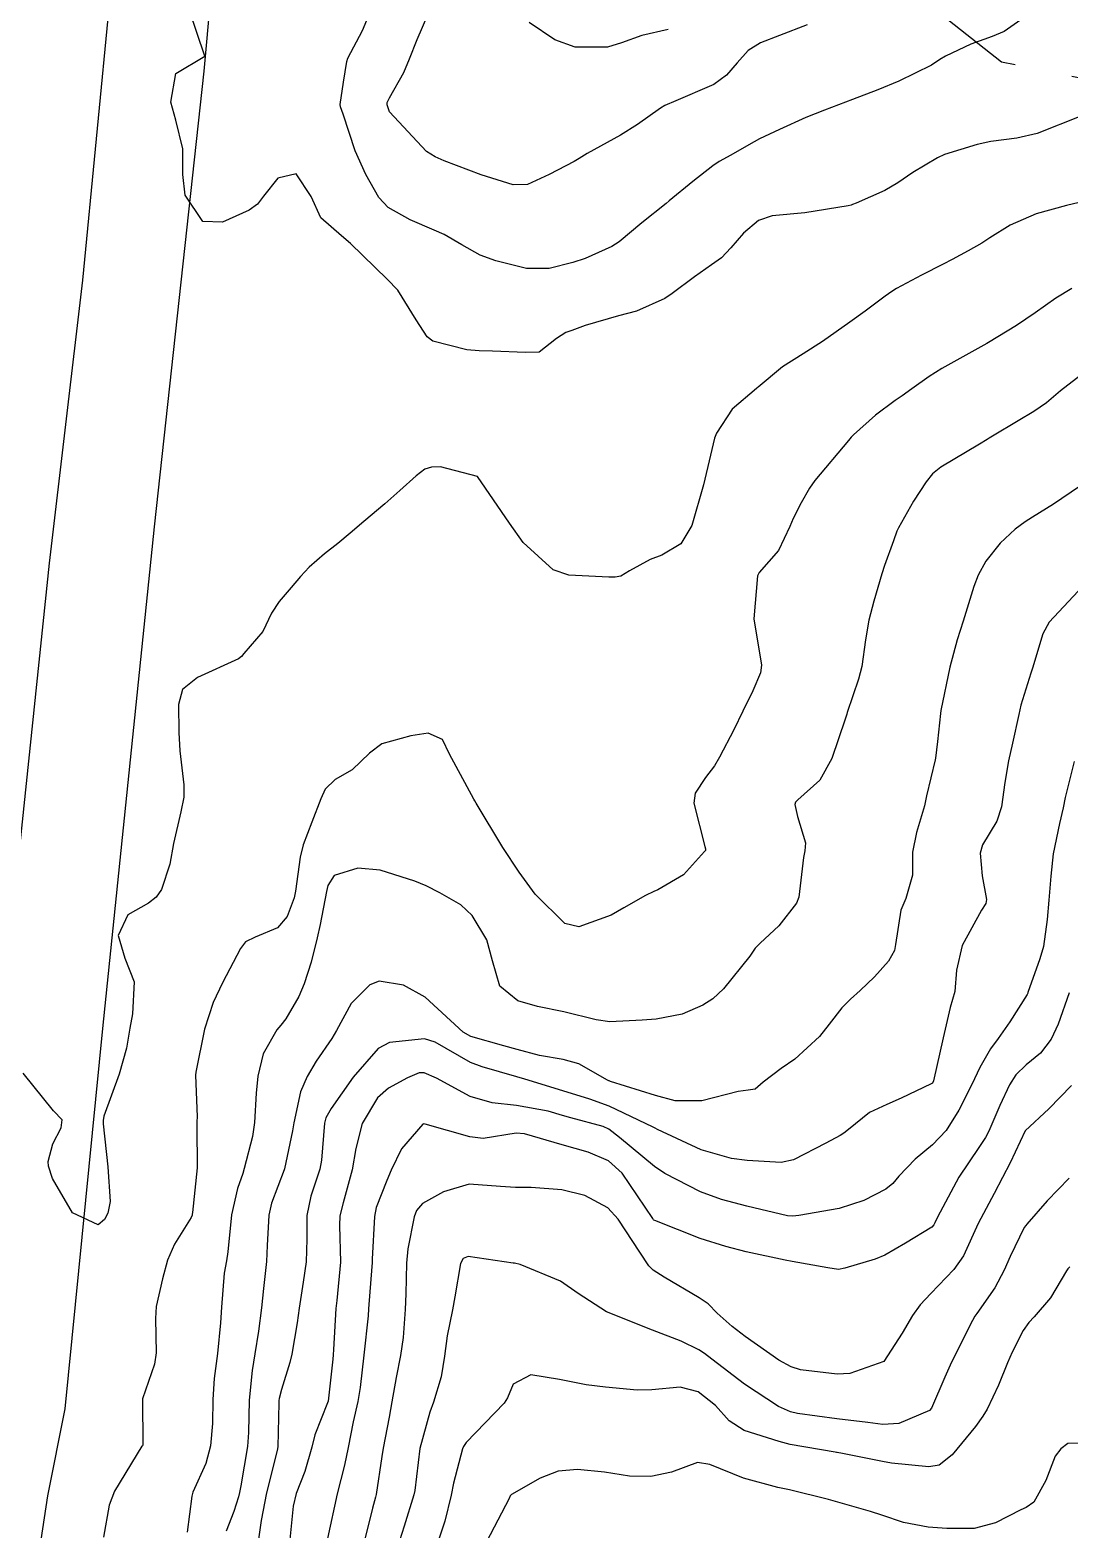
# Model space of a CAD drawing. Header units: metres. Extents: x 298520 to 308411, y 7433745 to 7450750.
# Drawn here: x 300827.6 to 300872.5, y 7447932 to 7447996.7 of the extents above; entities that cross this region are included whole.
import ezdxf

# ---------------------------------------------------------------- set-up
doc = ezdxf.new("R2010")
doc.units = ezdxf.units.M
doc.header["$LTSCALE"] = 10
doc.linetypes.add('DASHED', pattern=[0.75, 0.5, -0.25])
for name, color, linetype in [('Curvas de Nivel 1m', 11, 'Continuous'), ('Curvas de Nivel 5m', 15, 'Continuous'), ('Linha Férrea', 251, 'TRACKS'), ('Vias Secundárias', 230, 'DASHED')]:
    doc.layers.add(name, color=color, linetype=linetype)
doc.linetypes.add('TRACKS', pattern='A,0.15,[130,ltypeshp.shx,S=0.25,R=0,X=0,Y=0],0.15', length=0.3)

msp = doc.modelspace()

# ---------------------------------------------------------------- linework, layer by layer
at = {"layer": 'Curvas de Nivel 1m', "flags": 128}
for points, elevation in [([(300873.006, 7447993.017), (300871.124, 7447992.264), (300870.236, 7447992.064), (300869.12, 7447991.912), (300868.525, 7447991.79), (300867.114, 7447991.351), (300866.811, 7447991.215), (300865.752, 7447990.582), (300865.096, 7447990.138), (300864.53, 7447989.807), (300863.293, 7447989.258), (300863.146, 7447989.195), (300863.082, 7447989.171), (300862.954, 7447989.134), (300861.078, 7447988.837), (300859.667, 7447988.714), (300859.075, 7447988.511), (300858.426, 7447987.959), (300857.876, 7447987.322), (300857.483, 7447986.899), (300857.052, 7447986.589), (300856.309, 7447986.076), (300855.346, 7447985.355), (300855.031, 7447985.142), (300853.809, 7447984.588), (300853.023, 7447984.385), (300851.583, 7447983.966), (300851.016, 7447983.762), (300850.76, 7447983.668), (300850.351, 7447983.417), (300849.603, 7447982.828), (300849.007, 7447982.807), (300847.584, 7447982.868), (300847.007, 7447982.876), (300846.475, 7447982.926), (300845.011, 7447983.294), (300844.758, 7447983.483), (300844.289, 7447984.218), (300843.492, 7447985.495), (300843.04, 7447985.973), (300841.458, 7447987.516), (300841.066, 7447987.844), (300840.169, 7447988.629), (300839.754, 7447989.54), (300839.097, 7447990.518), (300838.314, 7447990.339), (300837.695, 7447989.564), (300837.44, 7447989.206), (300837.077, 7447988.959), (300835.914, 7447988.43), (300835.072, 7447988.468), (300834.304, 7447989.608), (300834.214, 7447990.491), (300834.204, 7447991.609), (300833.899, 7447992.839), (300833.692, 7447993.614), (300833.905, 7447994.853), (300835.153, 7447995.6), (300834.481, 7447997.607)], 691), ([(300870.417, 7447997.178), (300869.687, 7447996.673), (300869.172, 7447996.46), (300868.25, 7447996.116), (300867.159, 7447995.608), (300866.916, 7447995.454), (300866.553, 7447995.219), (300865.146, 7447994.524), (300864.238, 7447994.153), (300863.138, 7447993.726), (300861.927, 7447993.278), (300861.13, 7447992.955), (300859.985, 7447992.44), (300859.12, 7447992.032), (300858.663, 7447991.769), (300857.877, 7447991.322), (300857.383, 7447991.053), (300857.106, 7447990.869), (300856.243, 7447990.196), (300855.224, 7447989.358), (300855.082, 7447989.244), (300854.043, 7447988.401), (300853.065, 7447987.583), (300852.748, 7447987.385), (300851.585, 7447986.872), (300851.052, 7447986.689), (300850.03, 7447986.438), (300849.048, 7447986.438), (300847.733, 7447986.763), (300847.056, 7447987.006), (300846.265, 7447987.462), (300845.494, 7447987.901), (300845.069, 7447988.093), (300844.027, 7447988.537), (300843.079, 7447989.065), (300842.673, 7447989.504), (300842.112, 7447990.495), (300841.653, 7447991.515), (300841.129, 7447993.093), (300841.022, 7447993.411), (300841, 7447993.522), (300841.143, 7447994.482), (300841.295, 7447995.375), (300841.342, 7447995.518), (300841.964, 7447996.719), (300842.305, 7447997.509)], 692), ([(300861.178, 7447996.96), (300859.983, 7447996.489), (300859.166, 7447996.184), (300858.634, 7447995.842), (300858.154, 7447995.32), (300857.692, 7447994.78), (300857.143, 7447994.381), (300855.411, 7447993.632), (300855.134, 7447993.516), (300855.028, 7447993.467), (300854.845, 7447993.363), (300853.85, 7447992.649), (300853.121, 7447992.199), (300851.679, 7447991.402), (300851.327, 7447991.189), (300851.108, 7447991.059), (300850.029, 7447990.491), (300849.092, 7447990.06), (300848.476, 7447990.052), (300847.098, 7447990.478), (300845.496, 7447991.086), (300845.11, 7447991.253), (300844.73, 7447991.484), (300843.13, 7447993.194), (300843.029, 7447993.501), (300843.037, 7447993.598), (300843.136, 7447993.802), (300843.749, 7447994.892), (300844.005, 7447995.491), (300844.332, 7447996.322), (300844.841, 7447997.483)], 693), ([(300855.174, 7447996.761), (300854.039, 7447996.502), (300853.165, 7447996.186), (300852.558, 7447995.99), (300851.162, 7447995.995), (300850.275, 7447996.305), (300849.177, 7447997.057)], 694), ([(300872.61, 7447985.576), (300871.921, 7447985.157), (300871.026, 7447984.519), (300870.221, 7447983.978), (300869.013, 7447983.236), (300868.937, 7447983.191), (300867.002, 7447982.119), (300866.458, 7447981.766), (300865.7, 7447981.233), (300865.285, 7447980.941), (300864.985, 7447980.734), (300864.128, 7447980.096), (300863.179, 7447979.258), (300863.075, 7447979.145), (300862.96, 7447979.01), (300861.507, 7447977.282), (300861.278, 7447976.945), (300860.928, 7447976.312), (300860.576, 7447975.635), (300860.438, 7447975.295), (300859.943, 7447974.264), (300859.112, 7447973.308), (300859.036, 7447973.164), (300858.873, 7447971.31), (300859.203, 7447969.306), (300859.166, 7447968.98), (300858.832, 7447968.195), (300858.405, 7447967.316), (300858.013, 7447966.52), (300857.399, 7447965.331), (300857.173, 7447964.959), (300856.79, 7447964.452), (300856.347, 7447963.776), (300856.285, 7447963.345), (300856.754, 7447961.48), (300856.789, 7447961.375), (300856.792, 7447961.339), (300856.786, 7447961.306), (300856.752, 7447961.254), (300855.833, 7447960.253), (300854.727, 7447959.6), (300854.557, 7447959.531), (300854.195, 7447959.365), (300853.264, 7447958.828), (300852.714, 7447958.504), (300851.312, 7447958.004), (300850.71, 7447958.157), (300849.431, 7447959.423), (300848.737, 7447960.371), (300848.03, 7447961.437), (300846.88, 7447963.34), (300846.819, 7447963.45), (300846.774, 7447963.519), (300845.729, 7447965.466), (300845.433, 7447966.095), (300844.812, 7447966.371), (300844.051, 7447966.247), (300842.807, 7447965.903), (300842.274, 7447965.508), (300841.519, 7447964.792), (300840.786, 7447964.372), (300840.358, 7447963.955), (300840.173, 7447963.536), (300839.783, 7447962.52), (300839.412, 7447961.543), (300839.276, 7447961.017), (300839.069, 7447959.547), (300839.014, 7447959.262), (300838.716, 7447958.455), (300838.295, 7447957.968), (300837.327, 7447957.564), (300836.915, 7447957.353), (300836.698, 7447957.073), (300835.917, 7447955.581), (300835.513, 7447954.744), (300835.143, 7447953.593), (300834.772, 7447951.736), (300834.759, 7447951.598), (300834.82, 7447949.802), (300834.808, 7447949.597), (300834.807, 7447949.4), (300834.827, 7447947.596), (300834.628, 7447945.664), (300834.616, 7447945.599), (300834.606, 7447945.556), (300834.561, 7447945.457), (300833.85, 7447944.3), (300833.546, 7447943.61), (300833.325, 7447942.812), (300833.061, 7447941.615), (300833.026, 7447941.097), (300833.058, 7447939.614), (300832.98, 7447939.121), (300832.463, 7447937.62), (300832.474, 7447935.62), (300832.464, 7447935.599), (300832.442, 7447935.573), (300831.254, 7447933.638), (300831.028, 7447933.027), (300830.777, 7447931.644)], 689), ([(300873, 7447981.831), (300872.119, 7447981.153), (300871.516, 7447980.631), (300870.979, 7447980.256), (300870.291, 7447979.859), (300869.189, 7447979.188), (300869.05, 7447979.102), (300868.962, 7447979.051), (300868.621, 7447978.856), (300866.949, 7447977.862), (300866.596, 7447977.574), (300866.315, 7447977.226), (300865.776, 7447976.386), (300865.127, 7447975.238), (300865.059, 7447975.091), (300864.907, 7447974.67), (300864.527, 7447973.614), (300864.411, 7447973.245), (300864.057, 7447972.072), (300863.841, 7447971.25), (300863.707, 7447970.405), (300863.538, 7447969.253), (300863.397, 7447968.695), (300862.913, 7447967.259), (300862.892, 7447967.189), (300862.82, 7447966.973), (300862.249, 7447965.268), (300861.73, 7447964.335), (300860.776, 7447963.493), (300860.678, 7447963.387), (300860.653, 7447963.291), (300860.768, 7447962.774), (300861.111, 7447961.639), (300861.081, 7447961.285), (300861.028, 7447961.007), (300860.816, 7447959.289), (300860.72, 7447959.032), (300859.963, 7447958.045), (300859.146, 7447957.306), (300858.929, 7447957.079), (300858.697, 7447956.746), (300857.563, 7447955.327), (300857.107, 7447954.903), (300856.672, 7447954.621), (300855.778, 7447954.237), (300854.663, 7447954.025), (300854.052, 7447953.976), (300852.661, 7447953.908), (300852.066, 7447953.985), (300850.667, 7447954.337), (300849.532, 7447954.559), (300848.674, 7447954.808), (300847.896, 7447955.438), (300847.591, 7447956.544), (300847.347, 7447957.444), (300846.713, 7447958.502), (300846.215, 7447958.955), (300845.308, 7447959.471), (300844.727, 7447959.772), (300844.235, 7447959.981), (300842.737, 7447960.45), (300841.765, 7447960.537), (300840.74, 7447960.223), (300840.476, 7447959.792), (300840.415, 7447959.533), (300840.134, 7447958.113), (300840.009, 7447957.537), (300839.747, 7447956.485), (300839.443, 7447955.542), (300839.22, 7447955), (300838.66, 7447954.031), (300838.446, 7447953.762), (300838.27, 7447953.554), (300837.683, 7447952.519), (300837.442, 7447951.562), (300837.37, 7447950.818), (300837.306, 7447949.563), (300837.212, 7447948.956), (300836.863, 7447947.567), (300836.795, 7447947.353), (300836.574, 7447946.712), (300836.312, 7447945.574), (300836.149, 7447943.966), (300836.095, 7447943.577), (300835.998, 7447943.048), (300835.878, 7447941.58), (300835.836, 7447940.91), (300835.7, 7447939.588), (300835.564, 7447938.502), (300835.503, 7447937.59), (300835.483, 7447936.56), (300835.405, 7447935.59), (300835.2, 7447934.827), (300834.646, 7447933.598), (300834.593, 7447933.426), (300834.397, 7447931.862)], 688), ([(300872.941, 7447977.017), (300871.825, 7447976.261), (300870.921, 7447975.691), (300870.599, 7447975.492), (300870.161, 7447975.178), (300869.513, 7447974.578), (300868.899, 7447973.8), (300868.57, 7447973.195), (300868.387, 7447972.696), (300867.914, 7447971.204), (300867.668, 7447970.4), (300867.35, 7447969.212), (300866.958, 7447967.352), (300866.94, 7447967.218), (300866.811, 7447966.013), (300866.732, 7447965.292), (300866.717, 7447965.221), (300866.343, 7447963.661), (300866.245, 7447963.225), (300865.908, 7447962.082), (300865.735, 7447961.23), (300865.728, 7447960.24), (300865.44, 7447959.233), (300865.224, 7447958.729), (300864.998, 7447957.237), (300864.948, 7447956.99), (300864.696, 7447956.526), (300864.094, 7447955.841), (300863.467, 7447955.252), (300863.055, 7447954.879), (300862.672, 7447954.507), (300862.125, 7447953.804), (300861.709, 7447953.274), (300860.643, 7447952.292), (300860.051, 7447951.884), (300859.285, 7447951.303), (300858.935, 7447951), (300858.629, 7447950.949), (300858.203, 7447950.891), (300856.624, 7447950.495), (300855.477, 7447950.499), (300854.627, 7447950.722), (300852.683, 7447951.329), (300852.633, 7447951.35), (300852.609, 7447951.356), (300852.555, 7447951.381), (300851.323, 7447952.083), (300850.642, 7447952.274), (300849.613, 7447952.45), (300848.646, 7447952.712), (300848.078, 7447952.87), (300846.651, 7447953.266), (300846.318, 7447953.463), (300844.675, 7447954.969), (300843.74, 7447955.489), (300842.684, 7447955.658), (300842.292, 7447955.506), (300841.486, 7447954.702), (300840.852, 7447953.527), (300840.649, 7447953.187), (300839.975, 7447952.201), (300839.582, 7447951.541), (300839.294, 7447950.875), (300839.008, 7447949.546), (300838.952, 7447949.202), (300838.597, 7447947.55), (300838.582, 7447947.508), (300838.044, 7447946.08), (300837.923, 7447945.556), (300837.851, 7447944.25), (300837.822, 7447943.557), (300837.695, 7447942.384), (300837.605, 7447941.559), (300837.481, 7447940.544), (300837.321, 7447939.568), (300837.199, 7447938.852), (300837.078, 7447937.571), (300837.049, 7447936.171), (300837.007, 7447935.572), (300836.716, 7447933.866), (300836.653, 7447933.577), (300836.612, 7447933.385), (300836.411, 7447932.76), (300836.076, 7447931.905)], 687), ([(300872.887, 7447972.505), (300871.639, 7447971.159), (300871.367, 7447970.661), (300870.909, 7447969.169), (300870.841, 7447968.956), (300870.416, 7447967.585), (300870.32, 7447967.175), (300870.052, 7447965.936), (300869.884, 7447965.179), (300869.723, 7447964.246), (300869.571, 7447963.182), (300869.38, 7447962.571), (300868.757, 7447961.55), (300868.649, 7447961.192), (300868.738, 7447960.202), (300868.926, 7447959.188), (300868.902, 7447959.007), (300868.718, 7447958.723), (300867.877, 7447957.202), (300867.626, 7447956.139), (300867.554, 7447955.207), (300867.357, 7447954.525), (300867.05, 7447953.214), (300866.634, 7447951.355), (300866.596, 7447951.258), (300866.534, 7447951.221), (300865.245, 7447950.612), (300864.619, 7447950.337), (300863.876, 7447949.986), (300862.96, 7447949.256), (300862.765, 7447949.095), (300862.6, 7447948.997), (300861.99, 7447948.663), (300860.589, 7447947.945), (300860.051, 7447947.835), (300858.592, 7447947.919), (300857.915, 7447947.998), (300856.598, 7447948.379), (300854.721, 7447949.249), (300854.612, 7447949.315), (300854.533, 7447949.361), (300852.622, 7447950.268), (300851.798, 7447950.566), (300850.628, 7447950.92), (300848.98, 7447951.427), (300848.634, 7447951.531), (300847.141, 7447951.956), (300846.64, 7447952.154), (300845.102, 7447953.021), (300844.65, 7447953.168), (300843.13, 7447953.013), (300842.645, 7447952.75), (300841.562, 7447951.516), (300840.619, 7447950.161), (300840.39, 7447949.758), (300840.333, 7447949.533), (300840.197, 7447947.926), (300840.121, 7447947.535), (300839.735, 7447946.375), (300839.562, 7447945.54), (300839.561, 7447944.526), (300839.542, 7447943.54), (300839.404, 7447942.661), (300839.232, 7447941.543), (300839.147, 7447940.903), (300838.915, 7447939.546), (300838.834, 7447939.2), (300838.47, 7447938.033), (300838.371, 7447937.645), (300838.36, 7447937.552), (300838.355, 7447937.445), (300838.317, 7447935.552), (300838.287, 7447935.398), (300837.817, 7447933.559), (300837.592, 7447932.376), (300837.476, 7447931.564)], 686), ([(300872.501, 7447955.152), (300872.021, 7447953.798), (300871.725, 7447953.159), (300871.262, 7447952.548), (300870.642, 7447952.041), (300870.192, 7447951.62), (300869.918, 7447951.177), (300869.51, 7447950.29), (300869.023, 7447949.186), (300868.882, 7447948.906), (300868.596, 7447948.474), (300867.734, 7447947.203), (300866.815, 7447945.466), (300866.701, 7447945.218), (300866.649, 7447945.131), (300866.56, 7447945.044), (300865.43, 7447944.351), (300864.542, 7447943.83), (300864.124, 7447943.659), (300862.812, 7447943.266), (300862.532, 7447943.209), (300862.075, 7447943.275), (300860.537, 7447943.548), (300860.225, 7447943.606), (300858.543, 7447943.972), (300857.669, 7447944.2), (300856.551, 7447944.553), (300854.601, 7447945.321), (300854.563, 7447945.343), (300854.548, 7447945.36), (300854.516, 7447945.408), (300853.184, 7447947.374), (300852.591, 7447947.896), (300851.716, 7447948.273), (300850.601, 7447948.588), (300848.968, 7447949.066), (300848.608, 7447949.092), (300847.183, 7447948.872), (300846.605, 7447948.934), (300844.676, 7447949.479), (300844.613, 7447949.5), (300844.572, 7447949.48), (300843.661, 7447948.425), (300843.209, 7447947.494), (300843.024, 7447947.05), (300842.567, 7447945.887), (300842.486, 7447945.501), (300842.386, 7447943.651), (300842.381, 7447943.502), (300842.373, 7447943.344), (300842.232, 7447941.504), (300842.209, 7447941.204), (300842.025, 7447939.507), (300841.863, 7447938.118), (300841.764, 7447937.51), (300841.568, 7447936.627), (300841.35, 7447935.516), (300841.193, 7447934.757), (300840.879, 7447933.523), (300840.456, 7447931.592)], 684), ([(300872.606, 7447951.15), (300871.626, 7447950.151), (300870.603, 7447949.197), (300869.949, 7447947.816), (300869.62, 7447947.18), (300869.265, 7447946.494), (300868.563, 7447945.19), (300867.938, 7447943.803), (300867.514, 7447943.205), (300866.522, 7447942.168), (300866.064, 7447941.678), (300865.734, 7447941.228), (300865.278, 7447940.46), (300864.493, 7447939.24), (300863.031, 7447938.715), (300862.484, 7447938.689), (300860.894, 7447938.878), (300860.489, 7447938.999), (300859.959, 7447939.295), (300858.503, 7447940.32), (300857.936, 7447940.747), (300857.291, 7447941.328), (300856.909, 7447941.726), (300856.519, 7447941.991), (300855.004, 7447942.879), (300854.531, 7447943.185), (300854.341, 7447943.362), (300853.954, 7447943.954), (300853.012, 7447945.376), (300852.568, 7447945.873), (300851.579, 7447946.401), (300850.575, 7447946.644), (300849.257, 7447946.743), (300848.576, 7447946.745), (300847.932, 7447946.795), (300846.577, 7447946.892), (300845.476, 7447946.569), (300844.569, 7447946.053), (300844.299, 7447945.75), (300844.196, 7447945.484), (300843.928, 7447944.101), (300843.876, 7447943.487), (300843.842, 7447942.164), (300843.809, 7447941.487), (300843.721, 7447940.268), (300843.612, 7447939.489), (300843.428, 7447938.541), (300843.238, 7447937.492), (300843.117, 7447936.833), (300842.867, 7447935.496), (300842.806, 7447935.127), (300842.564, 7447933.498), (300842.536, 7447933.374), (300842.407, 7447932.906), (300842.062, 7447931.505)], 683), ([(300872.5, 7447947.151), (300871.556, 7447946.178), (300870.671, 7447945.169), (300870.621, 7447945.11), (300870.561, 7447945.025), (300869.951, 7447943.766), (300869.693, 7447943.178), (300869.294, 7447942.414), (300868.514, 7447941.315), (300868.424, 7447941.191), (300868.319, 7447941.001), (300867.418, 7447939.206), (300867.127, 7447938.566), (300866.549, 7447937.219), (300866.462, 7447937.122), (300865.137, 7447936.553), (300864.456, 7447936.519), (300863.805, 7447936.598), (300862.458, 7447936.755), (300860.76, 7447936.987), (300860.461, 7447937.063), (300859.948, 7447937.295), (300858.477, 7447938.252), (300857.055, 7447939.332), (300856.739, 7447939.58), (300856.497, 7447939.745), (300855.735, 7447940.114), (300854.505, 7447940.596), (300852.513, 7447941.38), (300851.292, 7447942.169), (300850.526, 7447942.709), (300848.783, 7447943.428), (300848.534, 7447943.476), (300848.479, 7447943.486), (300846.538, 7447943.77), (300846.313, 7447943.686), (300846.198, 7447943.463), (300845.952, 7447942.032), (300845.855, 7447941.467), (300845.623, 7447940.347), (300845.506, 7447939.47), (300845.375, 7447938.575), (300845.03, 7447937.474), (300844.881, 7447937.054), (300844.443, 7447935.48), (300844.227, 7447933.67), (300844.188, 7447933.482), (300843.767, 7447932.119), (300843.575, 7447931.488)], 682), ([(300872.535, 7447943.318), (300872.445, 7447943.24), (300872.385, 7447943.151), (300871.692, 7447941.987), (300870.984, 7447941.165), (300870.751, 7447940.927), (300870.507, 7447940.575), (300870.033, 7447939.64), (300869.835, 7447939.177), (300869.447, 7447938.212), (300868.956, 7447937.185), (300868.771, 7447936.876), (300868.455, 7447936.433), (300867.45, 7447935.205), (300866.89, 7447934.76), (300866.435, 7447934.688), (300864.821, 7447934.853), (300864.438, 7447934.912), (300862.714, 7447935.266), (300862.481, 7447935.307), (300862.443, 7447935.313), (300862.396, 7447935.318), (300860.447, 7447935.659), (300859.964, 7447935.778), (300858.452, 7447936.256), (300857.804, 7447936.667), (300857.224, 7447937.329), (300856.472, 7447937.933), (300855.689, 7447938.134), (300854.473, 7447938.01), (300853.843, 7447937.996), (300852.474, 7447938.124), (300851.634, 7447938.234), (300850.479, 7447938.465), (300849.244, 7447938.66), (300848.475, 7447938.261), (300848.237, 7447937.663), (300848.09, 7447937.436), (300846.446, 7447935.738), (300846.333, 7447935.572), (300846.292, 7447935.462), (300845.905, 7447933.98), (300845.795, 7447933.466), (300845.523, 7447932.348), (300845.24, 7447931.472)], 681)]:
    msp.add_lwpolyline(points, dxfattribs=dict(at, elevation=elevation))
at = {"layer": 'Curvas de Nivel 5m', "flags": 128}
for points, elevation in [([(300872.937, 7447989.291), (300872.382, 7447989.151), (300871.079, 7447988.796), (300869.947, 7447988.308), (300869.069, 7447987.752), (300868.729, 7447987.531), (300868.132, 7447987.199), (300867.439, 7447986.824), (300867.054, 7447986.624), (300866.12, 7447986.151), (300865.038, 7447985.571), (300864.835, 7447985.443), (300864.552, 7447985.245), (300863.689, 7447984.59), (300863.021, 7447984.111), (300861.84, 7447983.278), (300861.008, 7447982.753), (300860.108, 7447982.193), (300859.061, 7447981.309), (300859.026, 7447981.276), (300858.992, 7447981.256), (300857.939, 7447980.36), (300857.26, 7447979.327), (300857.183, 7447979.105), (300856.951, 7447978.122), (300856.76, 7447977.333), (300856.698, 7447977.092), (300856.198, 7447975.341), (300855.721, 7447974.538), (300854.903, 7447974.057), (300854.396, 7447973.87), (300853.499, 7447973.374), (300853.124, 7447973.144), (300852.89, 7447973.101), (300852.614, 7447973.108), (300850.891, 7447973.188), (300850.201, 7447973.417), (300848.911, 7447974.605), (300848.322, 7447975.436), (300846.943, 7447977.45), (300845.338, 7447977.865), (300844.947, 7447977.861), (300844.661, 7447977.768), (300844.281, 7447977.487), (300843.577, 7447976.853), (300842.931, 7447976.278), (300842.023, 7447975.513), (300841.43, 7447975.007), (300840.908, 7447974.561), (300840.326, 7447974.111), (300839.672, 7447973.542), (300839.294, 7447973.141), (300838.884, 7447972.655), (300838.373, 7447972.06), (300838.036, 7447971.558), (300837.664, 7447970.759), (300836.847, 7447969.811), (300836.74, 7447969.676), (300836.612, 7447969.573), (300834.835, 7447968.776), (300834.188, 7447968.248), (300834.013, 7447967.608), (300834.028, 7447966.391), (300834.081, 7447965.607), (300834.245, 7447964.141), (300834.255, 7447963.605), (300834.127, 7447962.967), (300833.797, 7447961.61), (300833.641, 7447960.714), (300833.287, 7447959.614), (300833.057, 7447959.287), (300832.724, 7447959.035), (300831.83, 7447958.52), (300831.409, 7447957.639), (300831.705, 7447956.647), (300832.108, 7447955.629), (300832.04, 7447954.252), (300831.913, 7447953.631), (300831.772, 7447952.761), (300831.456, 7447951.638), (300830.798, 7447949.831), (300830.759, 7447949.648), (300830.76, 7447949.499), (300830.974, 7447947.644), (300831.068, 7447946.143), (300830.961, 7447945.644), (300830.83, 7447945.375), (300830.555, 7447945.14), (300829.446, 7447945.661), (300828.578, 7447947.139), (300828.408, 7447947.672), (300828.385, 7447947.873), (300828.597, 7447948.639), (300828.952, 7447949.322), (300829, 7447949.666), (300828.617, 7447950.064), (300827.316, 7447951.683)], 690), ([(300872.709, 7447965.141), (300872.333, 7447963.593), (300872.24, 7447963.148), (300872.081, 7447962.465), (300871.803, 7447961.154), (300871.702, 7447960.197), (300871.623, 7447959.161), (300871.549, 7447958.328), (300871.395, 7447957.163), (300871.234, 7447956.628), (300870.72, 7447955.17), (300870.71, 7447955.143), (300870.682, 7447955.089), (300869.943, 7447953.898), (300869.431, 7447953.182), (300869.099, 7447952.735), (300868.64, 7447951.929), (300868.299, 7447951.195), (300867.736, 7447950.084), (300867.181, 7447949.211), (300866.597, 7447948.586), (300865.842, 7447947.976), (300865.145, 7447947.234), (300864.888, 7447946.929), (300864.577, 7447946.684), (300863.63, 7447946.192), (300862.569, 7447945.846), (300860.823, 7447945.544), (300860.565, 7447945.512), (300860.327, 7447945.531), (300858.569, 7447945.947), (300857.482, 7447946.236), (300856.575, 7447946.562), (300855.025, 7447947.356), (300854.587, 7447947.662), (300853.075, 7447948.907), (300852.611, 7447949.273), (300852.37, 7447949.384), (300850.974, 7447949.762), (300850.617, 7447949.862), (300849.988, 7447950.047), (300848.622, 7447950.293), (300847.575, 7447950.399), (300846.625, 7447950.68), (300845.165, 7447951.475), (300844.635, 7447951.699), (300844.416, 7447951.701), (300843.913, 7447951.487), (300843.089, 7447951.035), (300842.624, 7447950.62), (300841.962, 7447949.51), (300841.678, 7447948.433), (300841.526, 7447947.516), (300841.139, 7447946.091), (300840.995, 7447945.524), (300840.974, 7447945.106), (300841.018, 7447943.523), (300840.863, 7447941.871), (300840.824, 7447941.525), (300840.723, 7447939.755), (300840.705, 7447939.527), (300840.682, 7447939.335), (300840.482, 7447937.53), (300840.462, 7447937.45), (300839.914, 7447936.07), (300839.778, 7447935.537), (300839.474, 7447934.492), (300839.109, 7447933.543), (300838.97, 7447932.989), (300838.826, 7447931.546)], 685), ([(300873.01, 7447935.703), (300872.448, 7447935.693), (300872.134, 7447935.465), (300871.899, 7447935.155), (300871.492, 7447934.094), (300870.968, 7447933.164), (300870.645, 7447932.933), (300870.409, 7447932.827), (300869.319, 7447932.265), (300868.401, 7447932.021), (300867.219, 7447932.025), (300866.402, 7447932.083), (300865.348, 7447932.286), (300864.406, 7447932.598), (300863.922, 7447932.761), (300862.412, 7447933.189), (300862.1, 7447933.273), (300860.419, 7447933.693), (300859.92, 7447933.795), (300858.426, 7447934.194), (300856.98, 7447934.786), (300856.436, 7447934.879), (300855.32, 7447934.46), (300854.426, 7447934.265), (300853.511, 7447934.284), (300852.429, 7447934.46), (300851.253, 7447934.576), (300850.429, 7447934.495), (300849.643, 7447934.199), (300848.414, 7447933.496), (300848.376, 7447933.468), (300848.353, 7447933.431), (300848.301, 7447933.321), (300847.334, 7447931.446)], 680)]:
    msp.add_lwpolyline(points, dxfattribs=dict(at, elevation=elevation))
at = {"layer": 'Linha Férrea', "flags": 128}
for points in [[(298729.261, 7450749.95), (298734.809, 7450730.65), (298742.343, 7450703.451), (298750.119, 7450676.237), (298757.889, 7450649.199), (298765.189, 7450623.712), (298769.985, 7450606.424), (298776.494, 7450583.287), (298783.055, 7450560.248), (298788.164, 7450542.214), (298793.821, 7450521.584), (298798.125, 7450506.606), (298804.386, 7450484.418), (298809.295, 7450466.837), (298814.551, 7450448.858), (298819.559, 7450431.225), (298826.267, 7450408.649), (298831.926, 7450389.314), (298837.135, 7450370.779), (298842.092, 7450352.398), (298847.802, 7450331.823), (298852.149, 7450316.412), (298858.34, 7450294.769), (298862.969, 7450278.965), (298867.952, 7450260.088), (298870.924, 7450249.95), (298873.722, 7450238.982), (298878.355, 7450222.697), (298882.025, 7450210.358), (298885.603, 7450197.651), (298890.189, 7450181.049), (298894.637, 7450166.006), (298898.995, 7450149.812), (298904.361, 7450131.79), (298908.122, 7450117.709), (298911.93, 7450103.946), (298916.104, 7450089.039), (298920.554, 7450073.399), (298923.212, 7450064.319), (298926.468, 7450052.577), (298930.321, 7450038.956), (298934.723, 7450023.223), (298938.252, 7450011.622), (298941.509, 7449999.193), (298944.399, 7449989.651), (298947.701, 7449977.682), (298952.335, 7449961.49), (298956.967, 7449946.581), (298961.92, 7449929.017), (298965.909, 7449915.258), (298970.082, 7449900.905), (298973.936, 7449887.787), (298977.788, 7449874.853), (298981.549, 7449862.469), (298986.366, 7449847.197), (298989.852, 7449836.37), (298994.575, 7449822.337), (298999.437, 7449807.292), (299004.068, 7449794.269), (299008.7, 7449781.657), (299013.057, 7449770.328), (299018.285, 7449757.718), (299022.322, 7449748.037), (299026.817, 7449737.63), (299031.861, 7449726.852), (299036.814, 7449716.896), (299043.096, 7449705.205), (299047.821, 7449696.534), (299054.335, 7449685.572), (299060.664, 7449675.852), (299069.469, 7449663.104), (299077.541, 7449652.872), (299085.429, 7449643.336), (299089.832, 7449637.784), (299098.728, 7449628.561), (299107.993, 7449618.793), (299117.442, 7449610.031), (299127.077, 7449601.223), (299138.453, 7449591.782), (299150.409, 7449582.651), (299162.779, 7449573.982), (299174.004, 7449567.002), (299185.962, 7449560.295), (299199.698, 7449553.222), (299213.253, 7449547.024), (299227.033, 7449541.5), (299241.999, 7449536.525), (299258.424, 7449531.831), (299277.224, 7449527.814), (299295.935, 7449525.032), (299311.589, 7449523.57), (299326.876, 7449522.883), (299340.975, 7449522.747), (299353.572, 7449523.111), (299369.274, 7449524.069), (299382.826, 7449525.211), (299396.609, 7449526.717), (299414.178, 7449529.501), (299430.969, 7449532.603), (299440.142, 7449534.839), (299451.094, 7449537.487), (299469.666, 7449542.917), (299486.963, 7449547.755), (299510.376, 7449554.83), (299531.414, 7449561.037), (299544.903, 7449564.894), (299559.186, 7449569.068), (299590.197, 7449576.665), (299616.417, 7449582.259), (299645.03, 7449585.805), (299675.251, 7449587.635), (299705.522, 7449586.259), (299732.882, 7449582.825), (299762.581, 7449576.088), (299791.888, 7449566.944), (299816.217, 7449556.896), (299840.774, 7449544.781), (299859.676, 7449534.387), (299878.529, 7449521.308), (299897.376, 7449507.135), (299919.538, 7449486.991), (299927.658, 7449478.626), (299947.133, 7449456.962), (299961.499, 7449437.961), (299971.137, 7449424.784), (299981.869, 7449408.322), (299997.595, 7449383.682), (300016.228, 7449354.96), (300035.864, 7449324.687), (300055.136, 7449295.587), (300073.232, 7449268.397), (300085.868, 7449249.95), (300089.501, 7449244.778), (300101.211, 7449227.647), (300111.197, 7449214.14), (300124.752, 7449194.736), (300135.909, 7449179.759), (300148.296, 7449162.129), (300160.805, 7449144.566), (300173.129, 7449128.481), (300185.523, 7449112.088), (300198.402, 7449095.758), (300207.462, 7449083.98), (300220.094, 7449068.515), (300233.468, 7449051.744), (300246.778, 7449035.349), (300263.478, 7449015.076), (300277.526, 7448998.444), (300292.814, 7448981.501), (300306.688, 7448964.856), (300324.623, 7448944.393), (300340.398, 7448926.517), (300357.9, 7448907.843), (300372.755, 7448891.817), (300392.041, 7448871.054), (300410.717, 7448852.066), (300427.475, 7448834.137), (300439.245, 7448822.858), (300454.898, 7448806.525), (300473.448, 7448788.164), (300493.111, 7448768.808), (300511.705, 7448749.95), (300518.198, 7448743.612), (300525.672, 7448735.984), (300530.889, 7448730.361), (300538.141, 7448723.284), (300543.771, 7448717.624), (300548.924, 7448711.903), (300554.778, 7448706.093), (300562.444, 7448698.573), (300570.483, 7448690.198), (300580.06, 7448680.508), (300590.013, 7448670.628), (300599.102, 7448661.391), (300608.565, 7448651.702), (300616.68, 7448643.32), (300625.581, 7448633.859), (300633.62, 7448625.859), (300641.21, 7448617.858), (300649.582, 7448609.897), (300659.386, 7448599.72), (300667.387, 7448591.231), (300676.098, 7448582.784), (300683.871, 7448574.669), (300691.725, 7448567.153), (300703.33, 7448554.876), (300711.744, 7448546.351), (300718.093, 7448539.767), (300726.506, 7448530.983), (300733.153, 7448523.695), (300741.152, 7448514.418), (300747.426, 7448507.242), (300750.054, 7448504.018), (300758.169, 7448493.99), (300764.854, 7448485.238), (300772.251, 7448475.55), (300781.114, 7448462.855), (300788.178, 7448452.147), (300795.99, 7448439.115), (300802.712, 7448427.661), (300809.137, 7448414.665), (300814.959, 7448402.42), (300819.763, 7448391.601), (300824.722, 7448378.533), (300829.079, 7448366.59), (300833.249, 7448353.858), (300836.592, 7448342.438), (300839.822, 7448330.572), (300842.678, 7448317.912), (300845.758, 7448304.202), (300848.387, 7448291.169), (300849.927, 7448279.903), (300851.843, 7448266.756), (300852.632, 7448254.174), (300852.974, 7448249.95), (300853.718, 7448237.64), (300853.896, 7448226.066), (300854.164, 7448215.145), (300853.836, 7448203.832), (300853.598, 7448192.905), (300852.795, 7448182.25), (300851.991, 7448170.79), (300850.801, 7448159.302), (300849.223, 7448146.768), (300848.151, 7448135.486), (300846.96, 7448124.114), (300845.442, 7448113.546), (300844.222, 7448102.204), (300842.288, 7448090.385), (300840.978, 7448078.33), (300839.608, 7448068.386), (300838.209, 7448056.39), (300836.541, 7448045.166), (300835.023, 7448032.665), (300833.535, 7448020.341), (300832.284, 7448009.205), (300831.094, 7447998.637), (300829.874, 7447985.926), (300828.432, 7447973.713), (300826.546, 7447955.639), (300825.162, 7447943.391), (300824.986, 7447942.247), (300823.836, 7447930.96), (300822.657, 7447919.829), (300821.593, 7447909.075), (300820.243, 7447895.408), (300819.533, 7447885.934), (300818.679, 7447872.07), (300818.298, 7447858.799), (300817.927, 7447851.916), (300817.786, 7447841.862), (300817.933, 7447833.489), (300818.516, 7447815.843), (300820.361, 7447795.876), (300822.449, 7447776.733), (300825.922, 7447758.996), (300827.722, 7447750.217), (300828.687, 7447743.229), (300830.467, 7447731.539), (300833.751, 7447711.152), (300838.977, 7447681.969), (300842.161, 7447664.851), (300846.249, 7447643.566), (300856.898, 7447587.933), (300861.3, 7447564.706), (300863.731, 7447552.015), (300867.081, 7447534.8), (300870.251, 7447518.153), (300879.139, 7447471.406), (300882.717, 7447452.426), (300886.196, 7447433.436), (300890.621, 7447408.952), (300893.065, 7447393.996), (300894.895, 7447382.534), (300896.018, 7447374.923), (300897.056, 7447367.88), (300898.671, 7447355.202), (300899.884, 7447344.173), (300901.155, 7447328.57), (300902.425, 7447306.17), (300902.632, 7447290.927), (300902.643, 7447274.906), (300901.209, 7447249.806), (300899.894, 7447235.454), (300897.424, 7447214.973), (300896.24, 7447207.108, -0.017609), (300893.245, 7447191.067), (300890.79, 7447180.008), (300886.347, 7447162.337), (300883.122, 7447151.267), (300877.521, 7447133.871), (300873.858, 7447123.752), (300865.532, 7447103.056), (300859.822, 7447090.388), (300850.503, 7447071.406), (300846.315, 7447063.106), (300836.805, 7447045.834), (300827.664, 7447031.197), (300815.395, 7447013.014), (300803.069, 7446996.228), (300792.968, 7446983.245), (300781.446, 7446969.292), (300759.63, 7446945.435), (300748.36, 7446933.669), (300737.301, 7446922.447), (300720.178, 7446905.644), (300707.821, 7446893.561), (300697.057, 7446883.028), (300686.376, 7446872.224), (300676.506, 7446862.329), (300660.145, 7446845.845), (300651.989, 7446837.638), (300637.917, 7446823.835), (300624.102, 7446810.419), (300614.955, 7446801.573), (300610.107, 7446796.538), (300599.124, 7446785.64, 0.017844), (300588.776, 7446774.611), (300582.973, 7446768.596), (300572.807, 7446757.15), (300570.635, 7446754.423, -0.018804), (300566.868, 7446749.902, -0.021463), (300565.197, 7446747.771, 0.014089), (300560.744, 7446742.236), (300556.818, 7446737.065), (300549.018, 7446726.402), (300544.903, 7446720.152), (300542.989, 7446717.435), (300540.702, 7446714.014), (300534.516, 7446704.131), (300528.813, 7446694.775), (300525.37, 7446688.688), (300519.775, 7446678.443, 0.017217), (300513.559, 7446666.068), (300510.115, 7446659.471), (300505.35, 7446648.44), (300501.39, 7446638.953, 0.017957), (300498.447, 7446631.125), (300492.383, 7446614.647), (300488.086, 7446600.958), (300484.889, 7446590.082), (300482.448, 7446580.533), (300479.028, 7446566.174), (300474.999, 7446546.195), (300472.245, 7446530.076), (300469.723, 7446510.133), (300467.649, 7446494.09), (300465.343, 7446472.628), (300462.509, 7446448.283), (300460.589, 7446427.75), (300458.173, 7446403.459), (300455.716, 7446377.743), (300453.679, 7446357.578), (300451.179, 7446331.957), (300448.408, 7446302.907), (300446.096, 7446278.461), (300443.948, 7446255.986), (300443.327, 7446249.95), (300441.921, 7446236.026), (300439.714, 7446214.959), (300437.145, 7446189.663), (300434.772, 7446164.489), (300432.986, 7446145.942), (300427.675, 7446092.019), (300425.457, 7446069.071), (300422.052, 7446034.05), (300420.454, 7446017.74), (300416.946, 7445981.751), (300414.159, 7445952.95), (300410.686, 7445916.311), (300408.437, 7445891.812), (300405.718, 7445868.171), (300403.766, 7445842.739), (300401.654, 7445818.651), (300400.337, 7445806.143), (300399.876, 7445801.282), (300399.266, 7445794.558)], [(298905.363, 7450145.031), (298910.207, 7450124.873), (298915.002, 7450108.012), (298921.739, 7450085.266), (298926.98, 7450064.83), (298931.003, 7450051.742), (298934.224, 7450039.953), (298937.65, 7450027.983), (298940.458, 7450017.786), (298943.206, 7450008.624), (298945.866, 7449998.811), (298948.85, 7449988.084), (298952.218, 7449977.183), (298954.849, 7449967.637), (298957.892, 7449956.733), (298961.763, 7449943.848), (298964.896, 7449932.558), (298968.973, 7449920.293), (298972.372, 7449908.382), (298975.8, 7449896.208), (298979.287, 7449884.682), (298982.035, 7449875.079), (298985.463, 7449863.464), (298988.891, 7449853.475), (298994.252, 7449836.792), (298999.642, 7449820.007), (299004.122, 7449806.223), (299009.577, 7449791.55), (299017.072, 7449771.922), (299023.852, 7449755.78), (299031.351, 7449735.099), (299042.615, 7449714.768), (299049.157, 7449702.257), (299057.947, 7449687.795), (299067.128, 7449674.025), (299074.388, 7449663.764), (299083.266, 7449652.271), (299093.226, 7449640.21), (299104.865, 7449628.3), (299116.059, 7449616.929), (299127.188, 7449606.965), (299134.846, 7449600.398), (299146.061, 7449590.999), (299159.8, 7449581.134), (299172.881, 7449572.672), (299188.754, 7449563.553), (299203.487, 7449555.781), (299219.692, 7449548.782), (299229.285, 7449544.979), (299249.695, 7449538.196), (299264.418, 7449534.22), (299286.841, 7449530.183), (299305.276, 7449527.832), (299319.472, 7449527.113), (299340.209, 7449526.73), (299362.575, 7449527.496), (299380.335, 7449528.889), (299402.027, 7449531.43), (299418.393, 7449534.55), (299439.271, 7449538.773), (299455.546, 7449542.61), (299468.219, 7449546.447), (299486.071, 7449551.679), (299502.678, 7449556.429), (299521.873, 7449562.476), (299544.903, 7449569.511), (299558.765, 7449572.874), (299572.65, 7449576.475), (299589.389, 7449580.647), (299603.615, 7449583.903), (299623.713, 7449587.445), (299640.449, 7449589.67), (299657.813, 7449590.983), (299675.925, 7449591.554), (299694.255, 7449591.042), (299708.541, 7449590.126), (299722.182, 7449588.244), (299738.919, 7449585.56), (299759.653, 7449580.821), (299775.25, 7449576.474), (299786.436, 7449572.94), (299797.015, 7449569.282), (299807.003, 7449565.52), (299816.424, 7449561.561), (299823.596, 7449557.979), (299834.148, 7449553.022), (299842.943, 7449548.641), (299850.946, 7449544.045), (299857.58, 7449540.07), (299867.592, 7449534.039), (299879.685, 7449526.144), (299888.765, 7449519.647), (299901.686, 7449509.708), (299911.305, 7449500.703), (299920.635, 7449492.515), (299928.708, 7449484.626), (299935.814, 7449476.733), (299943.925, 7449467.258), (299951.104, 7449459.003), (299957.671, 7449450.784), (299963.484, 7449442.67), (299970.77, 7449432.303), (299976.475, 7449423.904), (299982.432, 7449414.862), (299988.891, 7449404.85), (299995.852, 7449394.443), (300002.312, 7449383.928), (300010.887, 7449370.223), (300018.781, 7449358.239), (300026.569, 7449345.892), (300033.388, 7449335.88), (300041.176, 7449324.037), (300049.358, 7449311.838), (300057.288, 7449299.745), (300065.47, 7449287.364), (300073.508, 7449275.701), (300081.011, 7449264.541), (300090.196, 7449251.298), (300091.164, 7449249.95), (300100.525, 7449236.167), (300109.403, 7449223.951), (300117.162, 7449213.187), (300127.336, 7449198.457), (300139.6, 7449181.446), (300149.952, 7449166.72), (300159.813, 7449153.466), (300168.75, 7449141.382), (300179.779, 7449126.346), (300190.932, 7449112.414), (300203.876, 7449095.222), (300217.308, 7449078.587), (300230.374, 7449062.005), (300242.887, 7449046.162), (300256.877, 7449029.774), (300272.777, 7449010.921), (300288.309, 7448992.868), (300306.303, 7448971.97), (300322.512, 7448953.54), (300337.055, 7448937.024), (300349.196, 7448923.521), (300363.433, 7448907.803), (300372.178, 7448898.27), (300387.649, 7448881.624), (300402.322, 7448866.086), (300417.298, 7448851.105), (300428.763, 7448838.962), (300440.716, 7448827.379), (300454.398, 7448813.148), (300467.461, 7448800.639), (300481.638, 7448785.533), (300502.227, 7448765.254), (300514.06, 7448753.852), (300517.826, 7448749.95), (300528.275, 7448738.976), (300540.783, 7448726.333), (300551.364, 7448715.261), (300568.358, 7448698.083), (300580.431, 7448686.447), (300591.073, 7448675.242), (300605.822, 7448659.996), (300619.827, 7448645.871), (300631.531, 7448633.85), (300641.93, 7448623.388), (300651.196, 7448614.132), (300663.21, 7448601.736), (300675.654, 7448588.967), (300686.366, 7448579.136), (300697.132, 7448567.001), (300714.307, 7448549.82), (300728.065, 7448535.254), (300742.189, 7448519.954), (300754.02, 7448506), (300763.608, 7448493.67), (300772.134, 7448482.969), (300781.594, 7448469.905), (300789.873, 7448457.453), (300798.087, 7448444.138), (300806.367, 7448430.378), (300809.353, 7448423.731), (300815.826, 7448410.715), (300822.176, 7448396.83), (300827.777, 7448382.459), (300832.26, 7448369.325), (300838.297, 7448352.647), (300842.655, 7448335.903), (300846.951, 7448318.72), (300850.061, 7448305.153), (300853.485, 7448286.05), (300855.912, 7448269.922), (300857.341, 7448249.95), (300858.33, 7448231.606), (300857.942, 7448206.205), (300856.925, 7448178.368), (300854.333, 7448156.855), (300851.333, 7448129.708), (300849.095, 7448108.502), (300845.739, 7448085.317), (300843.044, 7448064.17), (300840.396, 7448043.097), (300838.567, 7448030.951), (300837.041, 7448016.016), (300835.11, 7447994.958), (300832.975, 7447975.28), (300830.738, 7447953.623), (300829.108, 7447937.188), (300828.366, 7447933.435), (300827.045, 7447924.743), (300825.629, 7447910.191), (300824.268, 7447895.589), (300822.966, 7447881.617), (300821.953, 7447863.074), (300821.73, 7447846.352), (300821.738, 7447838.346), (300822.298, 7447822.796), (300823.264, 7447806.625), (300824.128, 7447792.391), (300826.211, 7447777.691), (300829.715, 7447760.435), (300831.501, 7447751.07), (300833.495, 7447738.255), (300836.415, 7447720.056), (300862.711, 7447579.549), (300879.787, 7447489.912), (300882.904, 7447473.371), (300886.736, 7447453.399), (300891.84, 7447425.61), (300894.824, 7447408.419), (300897.501, 7447392.308), (300900.259, 7447374.699), (300902.627, 7447356.768), (300903.989, 7447344.999), (300904.86, 7447335.88), (300905.847, 7447322.28), (300906.291, 7447313.022), (300906.573, 7447308.418), (300906.759, 7447298.893), (300906.88, 7447292.725, -0.006984), (300906.844, 7447284.829), (300906.695, 7447276.838), (300906.36, 7447267.883), (300905.744, 7447256.667), (300905.23, 7447249.95), (300904.292, 7447239.525), (300903.012, 7447227.25), (300901.034, 7447212.309), (300899.543, 7447202.921, -0.011988), (300897.909, 7447194.02), (300894.997, 7447180.769), (300891.356, 7447165.387), (300887.457, 7447151.115), (300883.301, 7447137.652), (300876.75, 7447119.219), (300874.099, 7447111.988), (300871.749, 7447106.138, -0.018309), (300868.914, 7447099.764, 0.011681), (300865.826, 7447093.061), (300860.469, 7447081.825), (300851.72, 7447064.422), (300846.208, 7447053.937), (300843.033, 7447048.479), (300836.89, 7447038.137), (300827.206, 7447022.921), (300821.11, 7447014.014), (300814.857, 7447005.089), (300809.628, 7446998.099), (300801.236, 7446986.884), (300791.122, 7446974.407), (300781.425, 7446962.969), (300774.943, 7446955.767), (300762.88, 7446942.762), (300751.299, 7446930.933), (300734.873, 7446914.565), (300727.949, 7446907.628), (300717.868, 7446897.443), (300705.6, 7446885.783), (300698.716, 7446879.048), (300668.127, 7446848.06), (300640.994, 7446821.407), (300627.442, 7446808.23), (300610.345, 7446790.697), (300597.443, 7446778.155), (300592.334, 7446772.486), (300571.229, 7446748.595), (300567.705, 7446744.65), (300564.743, 7446740.8), (300562.62, 7446737.769), (300551.356, 7446722.391), (300544.903, 7446712.981), (300541.869, 7446707.917), (300539.497, 7446704.103, 0.003437), (300530.37, 7446689.205, 0.010632), (300522.744, 7446675.931, 0.016565), (300518.05, 7446666.625, -0.011698), (300511.771, 7446653.868, 0.029635), (300510.132, 7446650.211), (300505.481, 7446638.898), (300500.314, 7446625.471), (300492.316, 7446601.197), (300488.229, 7446587.047), (300485.297, 7446575.185), (300482.347, 7446562.473), (300481.087, 7446556.089, 0.004599), (300479.148, 7446545.763), (300476.443, 7446530.265), (300474.645, 7446518.085), (300472.755, 7446502.987), (300471.297, 7446490.618), (300469.17, 7446472.092), (300467.901, 7446459.793), (300466.767, 7446449.806), (300465.445, 7446435.701), (300463.191, 7446412.592), (300462.659, 7446405.266), (300461.606, 7446397.228), (300459.608, 7446375.419), (300458.167, 7446361.3), (300456.938, 7446349.283), (300454.601, 7446324.341), (300452.383, 7446301.27), (300450.408, 7446280.731), (300448.612, 7446261.944), (300447.444, 7446249.79), (300445.943, 7446235.321), (300443.682, 7446213.965), (300443.009, 7446207.561), (300441.275, 7446189.511), (300439.198, 7446168.049), (300436.473, 7446140.607), (300434.029, 7446115.856), (300431.015, 7446085.098), (300427.797, 7446052.837), (300425.199, 7446025.415), (300423.636, 7446009.727), (300422.457, 7445994.573), (300421.615, 7445989.53), (300419.286, 7445963.664), (300415.807, 7445928.192), (300414.69, 7445917.527), (300413.782, 7445904.921), (300412.247, 7445888.391), (300411.949, 7445886.157), (300411.266, 7445881.618), (300410.692, 7445876.189), (300409.038, 7445857.286), (300407.606, 7445838.578), (300405.212, 7445812.517), (300404.532, 7445804.524), (300403.437, 7445794.141)]]:
    msp.add_lwpolyline(points, format="xyb", dxfattribs=at)
at = {"layer": 'Vias Secundárias', "elevation": 711.042}
msp.add_lwpolyline([(301001.036, 7447933.001), (300994.209, 7447937.38), (300985.043, 7447945.276), (300980.716, 7447949.727), (300972.382, 7447955.05), (300969.496, 7447956.184), (300964.36, 7447958.498), (300951.466, 7447967.517), (300939.058, 7447975.639), (300925.766, 7447983.394), (300915.805, 7447987.866), (300902.13, 7447991.392), (300891.617, 7447993.153), (300877.516, 7447993.718), (300869.576, 7447995.35), (300862.454, 7448000.969)], dxfattribs=at)

doc.saveas('drawing.dxf')
